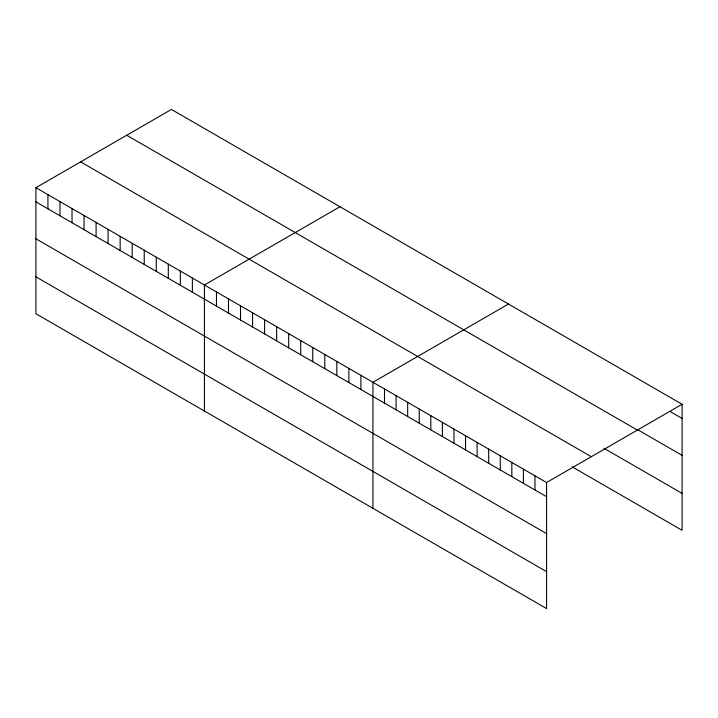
<?xml version="1.0" encoding="UTF-8"?>
<svg xmlns="http://www.w3.org/2000/svg" width="718" height="718" viewBox="0 0 718 718"><rect width="100%" height="100%" fill="white"/><g stroke="black" fill="none" stroke-linecap="round" stroke-linejoin="round"><path stroke-width="1.08" d="M35.9 187.694L546.569 482.523L546.569 608.559L35.9 313.73L35.9 187.694L171.431 109.441L682.1 404.27L682.1 530.306L572.138 466.817M339.955 206.739L204.424 284.983L204.424 411.019M508.47 304.028L372.938 382.281L372.938 508.317M546.569 482.523L682.1 404.27M670.522 411.764L682.1 418.441M637.728 429.741L682.1 455.356M126.709 135.262L637.378 430.091M603.973 448.283L682.1 493.392M80.622 161.873L591.291 456.702M35.9 201.866L546.569 496.694M35.9 238.78L546.569 533.609M35.9 276.816L546.569 571.645M534.991 475.837L534.991 490.017M523.413 469.159L523.413 483.331M511.835 462.473L511.835 476.644M500.266 455.795L500.266 469.967M488.689 449.109L488.689 463.281M477.111 442.423L477.111 456.603M465.542 435.745L465.542 449.917M453.964 429.059L453.964 443.23M442.387 422.381L442.387 436.553M430.818 415.695L430.818 429.867M419.24 409.009L419.24 423.189M407.662 402.331L407.662 416.503M396.085 395.645L396.085 409.816M384.516 388.968L384.516 403.139M360.903 375.334L360.903 389.506M348.867 368.379L348.867 382.55M336.823 361.432L336.823 375.604M324.787 354.486L324.787 368.657M312.752 347.53L312.752 361.701M300.716 340.583L300.716 354.755M288.681 333.637L288.681 347.808M276.645 326.681L276.645 340.862M264.601 319.734L264.601 333.906M252.565 312.788L252.565 326.959M240.53 305.832L240.53 320.013M228.495 298.885L228.495 313.057M216.459 291.939L216.459 306.11M192.379 278.037L192.379 292.208M180.344 271.09L180.344 285.261M168.308 264.143L168.308 278.315M156.273 257.188L156.273 271.359M144.237 250.241L144.237 264.412M132.193 243.294L132.193 257.466M120.157 236.339L120.157 250.51M108.122 229.392L108.122 243.564M96.086 222.445L96.086 236.617M84.051 215.49L84.051 229.661M72.015 208.543L72.015 222.715M59.971 201.596L59.971 215.768M47.935 194.641L47.935 208.812"/></g></svg>
